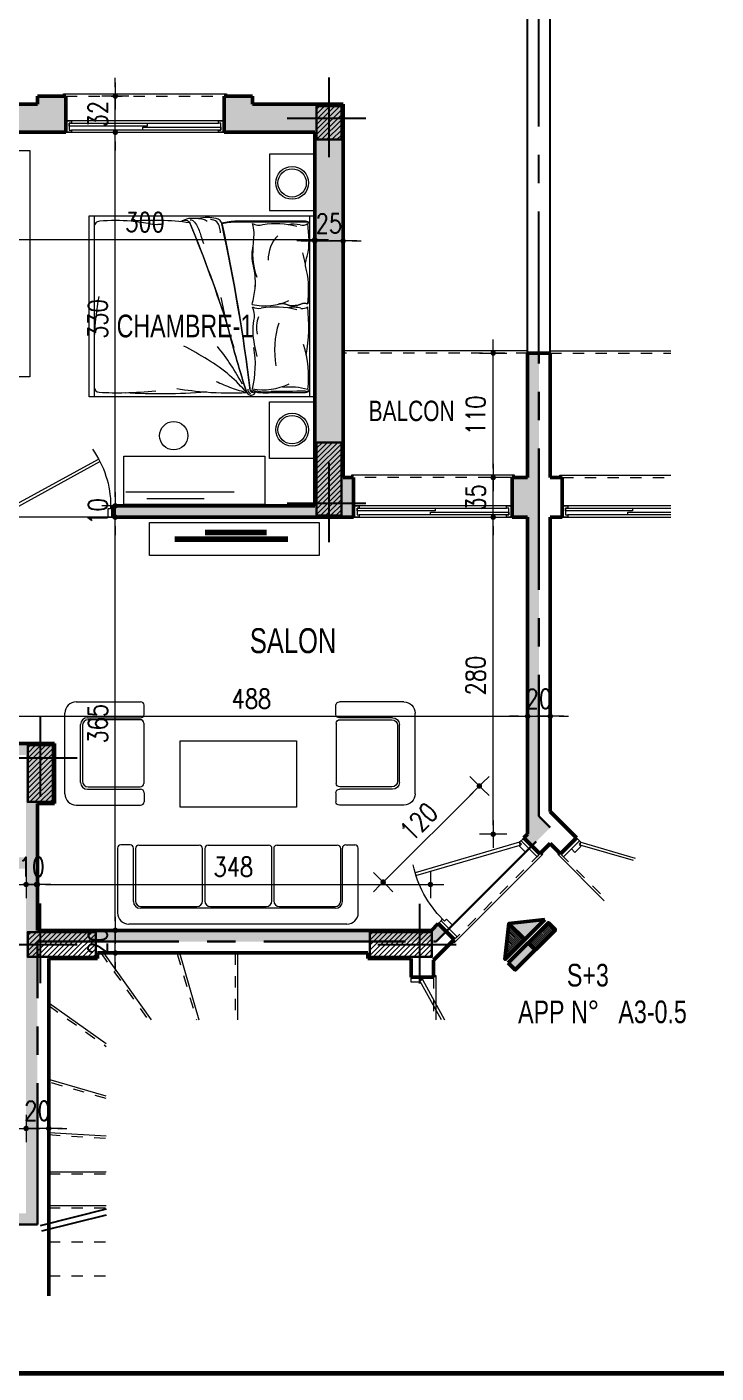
# Model space of a CAD drawing. Header units: millimetres. Extents: x 906 to 2482, y -1519 to -637.
# Drawn here: x 2043.04 to 2049.12, y -1518.7 to -1506.8 of the extents above; entities that cross this region are included whole.
import ezdxf

# ---------------------------------------------------------------- set-up
doc = ezdxf.new("R2010")
doc.units = ezdxf.units.MM
doc.linetypes.add('AXES', pattern=[2, 1.25, -0.25, 0.25, -0.25])
doc.linetypes.add('HIDDEN', pattern=[0.375, 0.25, -0.125])
doc.layers.get('DEFPOINTS').update_dxf_attribs({"color": 255, "lineweight": 13})
for name, color, linetype, lineweight in [('A-signe', 7, 'Continuous', 9), ('APPUITS', 7, 'Continuous', 18), ('AXE LIMITE', 7, 'AXES', 30), ('DIM.', 4, 'Continuous', 25), ('ESCALIER', 7, 'Continuous', 20), ('FLECHE', 7, 'Continuous', 18), ('interrompu', 7, 'HIDDEN', 15), ('MENUISERIE', 7, 'Continuous', 13), ('MUR 0.25', 7, 'Continuous', 25), ('MUR 0.30', 7, 'Continuous', 30), ('MUR 0.5', 7, 'Continuous', 50), ('mur-fort', 7, 'Continuous', 60), ('POTEAUX ARCH', 7, 'Continuous', 30), ('POTEAUX HACHURE', 7, 'Continuous', 15), ('TEXTE', 7, 'Continuous', 20)]:
    doc.layers.add(name, color=color, linetype=linetype, lineweight=lineweight)
doc.layers.add('AXE', color=7, linetype='AXES')
doc.layers.add('HATCH', color=7, linetype='Continuous', lineweight=5, true_color=0xbababa)
doc.layers.add('MEUBLE', color=7, linetype='Continuous', lineweight=15, true_color=0x6a4f34)
doc.layers.add('TEINTE 6', color=7, linetype='Continuous', true_color=0x4d4dff)
doc.styles.add('atef', font='romans.shx', dxfattribs={"width": 0.8})
doc.styles.add('STYLE4', font='swisscl.ttf')
doc.dimstyles.new('COTEXT', dxfattribs={"dimscale": 0, "dimtxt": 0.17, "dimasz": 0.08, "dimexe": 0.015, "dimexo": 0.015, "dimgap": 0.07, "dimtad": 1, "dimdec": 0, "dimlfac": 100, "dimzin": 0, "dimdsep": 46, "dimtxsty": 'atef', "dimblk": 'SIG2', "dimcen": 0.15, "dimse1": 1, "dimse2": 1, "dimclrd": 256, "dimclre": 6, "dimclrt": 2, "dimadec": 0, "dimazin": 0, "dimtfac": 0.5, "dimtdec": 0, "dimtix": 1, "dimtmove": 2, "dimatfit": 1, "dimldrblk": 'SIG2', "dimfxl": 0.18, "dimtolj": 1, "dimtzin": 0, "dimlwd": 18, "dimarcsym": 0})
pattern_1 = [(135, (16708.151637, 1753.525445), (-0.008838834765, -0.008838834765), [])]

# ---------------------------------------------------------------- blocks, each defined once
blk = doc.blocks.new('PORTE 0.90')
at = {"layer": 'MENUISERIE'}
for points in [[(-0.786, 0.391), (-0.033, -0.022), (-0.02, 0), (-0.774, 0.413)], [(-0.9, 0), (-0.88, 0), (-0.88, -0.025), (-0.855, -0.025), (-0.855, -0.1), (-0.9, -0.1)], [(0, 0), (-0.02, 0), (-0.02, -0.025), (-0.045, -0.025), (-0.045, -0.1), (0, -0.1)]]:
    blk.add_lwpolyline(points, dxfattribs=at)
blk.add_arc((-0.02, 0), 0.86, 144.3645, 180, dxfattribs=at)
blk = doc.blocks.new('PORTE')
at = {"layer": 'MENUISERIE'}
for p, q in [((0.02, 0), (0.862, 0.461)), ((0.874, 0.439), (0.033, -0.022)), ((0.033, -0.022), (0.02, 0))]:
    blk.add_line(p, q, dxfattribs=at)
for points in [[(0, 0), (0.02, 0), (0.02, -0.025), (0.045, -0.025), (0.045, -0.1), (0, -0.1)], [(1, 0), (0.98, 0), (0.98, -0.025), (0.955, -0.025), (0.955, -0.1), (1, -0.1)]]:
    blk.add_lwpolyline(points, dxfattribs=at)
blk.add_arc((0.02, 0), 0.96, 360, 32.9567, dxfattribs=at)
blk = doc.blocks.new('PORTE 1.00')
at = {"layer": 'MENUISERIE'}
blk.add_blockref('PORTE', (0, 0), dxfattribs=at)
blk = doc.blocks.new('SIG2')
at = {"layer": 'A-signe'}
for p, q in [((0, 1.5), (0, 0.5)), ((-1.5, 0), (-0.5, 0)), ((-0.5, 0), (0.5, 0)), ((0, 0.5), (0, -0.5)), ((0.5, 0), (1.5, 0)), ((0, -0.5), (0, -1.5))]:
    blk.add_line(p, q, dxfattribs=at)
at = {"layer": 'A-signe', "const_width": 0.3}
blk.add_lwpolyline([(-0.15, 0, 1), (0.15, 0, 1)], format="xyb", close=True, dxfattribs=at)
blk = doc.blocks.new('*D3344')
at = {"layer": 'DEFPOINTS', "color": 0, "transparency": 16777216}
for p in [(2045.578, -1508.211), (2042.578, -1508.487), (2045.578, -1508.682)]:
    blk.add_point(p, dxfattribs=at)
at = {"layer": 'DIM.', "lineweight": 18, "transparency": 16777216}
blk.add_line((2042.658, -1508.682), (2045.498, -1508.682), dxfattribs=at)
at = {"layer": 'DIM.', "lineweight": 18, "transparency": 16777216, "xscale": 0.08, "yscale": 0.08, "zscale": 0.08, "rotation": 180}
blk.add_blockref('SIG2', (2042.578, -1508.682), dxfattribs=at)
at = {"layer": 'DIM.', "lineweight": 18, "transparency": 16777216, "xscale": 0.08, "yscale": 0.08, "zscale": 0.08}
blk.add_blockref('SIG2', (2045.578, -1508.682), dxfattribs=at)
at = {"layer": 'DIM.', "color": 2, "transparency": 16777216, "insert": (2044.078, -1508.527), "char_height": 0.17, "attachment_point": 5, "style": 'atef'}
blk.add_mtext('\\A1;300', dxfattribs=at)
blk = doc.blocks.new('*D3345')
at = {"layer": 'DEFPOINTS', "color": 0, "transparency": 16777216}
for p in [(2045.578, -1508.211), (2045.828, -1508.391), (2045.828, -1508.694)]:
    blk.add_point(p, dxfattribs=at)
at = {"layer": 'DIM.', "lineweight": 18, "transparency": 16777216}
for p, q in [((2045.498, -1508.694), (2045.418, -1508.694)), ((2045.578, -1508.694), (2045.828, -1508.694)), ((2045.908, -1508.694), (2045.988, -1508.694))]:
    blk.add_line(p, q, dxfattribs=at)
at = {"layer": 'DIM.', "lineweight": 18, "transparency": 16777216, "xscale": 0.08, "yscale": 0.08, "zscale": 0.08}
blk.add_blockref('SIG2', (2045.578, -1508.694), dxfattribs=at)
at = {"layer": 'DIM.', "lineweight": 18, "transparency": 16777216, "xscale": 0.08, "yscale": 0.08, "zscale": 0.08, "rotation": 180}
blk.add_blockref('SIG2', (2045.828, -1508.694), dxfattribs=at)
at = {"layer": 'DIM.', "color": 2, "transparency": 16777216, "insert": (2045.703, -1508.539), "char_height": 0.17, "attachment_point": 5, "style": 'atef'}
blk.add_mtext('\\A1;25', dxfattribs=at)
blk = doc.blocks.new('*D3350')
at = {"layer": 'DEFPOINTS', "color": 0, "transparency": 16777216}
for p in [(2047.458, -1512.893), (2042.578, -1513.134), (2047.458, -1513.206)]:
    blk.add_point(p, dxfattribs=at)
at = {"layer": 'DIM.', "lineweight": 18, "transparency": 16777216}
blk.add_line((2042.658, -1512.893), (2047.378, -1512.893), dxfattribs=at)
at = {"layer": 'DIM.', "lineweight": 18, "transparency": 16777216, "xscale": 0.08, "yscale": 0.08, "zscale": 0.08, "rotation": 180}
blk.add_blockref('SIG2', (2042.578, -1512.893), dxfattribs=at)
at = {"layer": 'DIM.', "lineweight": 18, "transparency": 16777216, "xscale": 0.08, "yscale": 0.08, "zscale": 0.08}
blk.add_blockref('SIG2', (2047.458, -1512.893), dxfattribs=at)
at = {"layer": 'DIM.', "color": 2, "transparency": 16777216, "insert": (2045.018, -1512.738), "char_height": 0.17, "attachment_point": 5, "style": 'atef'}
blk.add_mtext('\\A1;488', dxfattribs=at)
blk = doc.blocks.new('*D3351')
at = {"layer": 'DEFPOINTS', "color": 0, "transparency": 16777216}
for p in [(2047.658, -1512.893), (2047.458, -1513.206), (2047.658, -1513.267)]:
    blk.add_point(p, dxfattribs=at)
at = {"layer": 'DIM.', "lineweight": 18, "transparency": 16777216}
for p, q in [((2047.378, -1512.893), (2047.298, -1512.893)), ((2047.458, -1512.893), (2047.658, -1512.893)), ((2047.738, -1512.893), (2047.818, -1512.893))]:
    blk.add_line(p, q, dxfattribs=at)
at = {"layer": 'DIM.', "lineweight": 18, "transparency": 16777216, "xscale": 0.08, "yscale": 0.08, "zscale": 0.08}
blk.add_blockref('SIG2', (2047.458, -1512.893), dxfattribs=at)
at = {"layer": 'DIM.', "lineweight": 18, "transparency": 16777216, "xscale": 0.08, "yscale": 0.08, "zscale": 0.08, "rotation": 180}
blk.add_blockref('SIG2', (2047.658, -1512.893), dxfattribs=at)
at = {"layer": 'DIM.', "color": 2, "transparency": 16777216, "insert": (2047.558, -1512.738), "char_height": 0.17, "attachment_point": 5, "style": 'atef'}
blk.add_mtext('\\A1;20', dxfattribs=at)
blk = doc.blocks.new('*D2714')
at = {"layer": 'DEFPOINTS', "color": 0, "transparency": 16777216}
for p in [(2043.816, -1514.784), (2044.036, -1514.784), (2044.036, -1514.984)]:
    blk.add_point(p, dxfattribs=at)
at = {"layer": 'DIM.', "lineweight": 18, "transparency": 16777216}
for p, q in [((2043.816, -1514.704), (2043.816, -1514.624)), ((2043.816, -1514.984), (2043.816, -1514.784)), ((2043.816, -1515.064), (2043.816, -1515.144))]:
    blk.add_line(p, q, dxfattribs=at)
at = {"layer": 'DIM.', "lineweight": 18, "transparency": 16777216, "xscale": 0.08, "yscale": 0.08, "zscale": 0.08}
for p, rotation in [((2043.816, -1514.784), 270), ((2043.816, -1514.984), 90)]:
    blk.add_blockref('SIG2', p, dxfattribs=dict(at, rotation=rotation))
at = {"layer": 'DIM.', "color": 2, "transparency": 16777216, "insert": (2043.661, -1514.884), "char_height": 0.17, "attachment_point": 5, "rotation": 90, "style": 'atef'}
blk.add_mtext('\\A1;20', dxfattribs=at)
blk = doc.blocks.new('*D2715')
at = {"layer": 'DEFPOINTS', "color": 0, "transparency": 16777216}
for p in [(2043.816, -1511.134), (2044.042, -1511.134), (2044.036, -1514.784)]:
    blk.add_point(p, dxfattribs=at)
at = {"layer": 'DIM.', "lineweight": 18, "transparency": 16777216}
blk.add_line((2043.816, -1514.704), (2043.816, -1511.214), dxfattribs=at)
at = {"layer": 'DIM.', "lineweight": 18, "transparency": 16777216, "xscale": 0.08, "yscale": 0.08, "zscale": 0.08}
for p, rotation in [((2043.816, -1511.134), 90), ((2043.816, -1514.784), 270)]:
    blk.add_blockref('SIG2', p, dxfattribs=dict(at, rotation=rotation))
at = {"layer": 'DIM.', "color": 2, "transparency": 16777216, "insert": (2043.661, -1512.959), "char_height": 0.17, "attachment_point": 5, "rotation": 90, "style": 'atef'}
blk.add_mtext('\\A1;365', dxfattribs=at)
blk = doc.blocks.new('*D2716')
at = {"layer": 'DEFPOINTS', "color": 0, "transparency": 16777216}
for p in [(2043.816, -1511.034), (2044.042, -1511.034), (2044.042, -1511.134)]:
    blk.add_point(p, dxfattribs=at)
at = {"layer": 'DIM.', "lineweight": 18, "transparency": 16777216}
for p, q in [((2043.816, -1510.954), (2043.816, -1510.874)), ((2043.816, -1511.134), (2043.816, -1511.034)), ((2043.816, -1511.214), (2043.816, -1511.294))]:
    blk.add_line(p, q, dxfattribs=at)
at = {"layer": 'DIM.', "lineweight": 18, "transparency": 16777216, "xscale": 0.08, "yscale": 0.08, "zscale": 0.08}
for p, rotation in [((2043.816, -1511.034), 270), ((2043.816, -1511.134), 90)]:
    blk.add_blockref('SIG2', p, dxfattribs=dict(at, rotation=rotation))
at = {"layer": 'DIM.', "color": 2, "transparency": 16777216, "insert": (2043.661, -1511.084), "char_height": 0.17, "attachment_point": 5, "rotation": 90, "style": 'atef'}
blk.add_mtext('\\A1;10', dxfattribs=at)
blk = doc.blocks.new('*D2717')
at = {"layer": 'DEFPOINTS', "color": 0, "transparency": 16777216}
for p in [(2043.27, -1507.734), (2043.816, -1507.734), (2044.042, -1511.034)]:
    blk.add_point(p, dxfattribs=at)
at = {"layer": 'DIM.', "lineweight": 18, "transparency": 16777216}
blk.add_line((2043.816, -1510.954), (2043.816, -1507.814), dxfattribs=at)
at = {"layer": 'DIM.', "lineweight": 18, "transparency": 16777216, "xscale": 0.08, "yscale": 0.08, "zscale": 0.08}
for p, rotation in [((2043.816, -1507.734), 90), ((2043.816, -1511.034), 270)]:
    blk.add_blockref('SIG2', p, dxfattribs=dict(at, rotation=rotation))
at = {"layer": 'DIM.', "color": 2, "transparency": 16777216, "insert": (2043.661, -1509.384), "char_height": 0.17, "attachment_point": 5, "rotation": 90, "style": 'atef'}
blk.add_mtext('\\A1;330', dxfattribs=at)
blk = doc.blocks.new('*D2718')
at = {"layer": 'DEFPOINTS', "color": 0, "transparency": 16777216}
for p in [(2043.347, -1507.414), (2043.816, -1507.414), (2043.27, -1507.734)]:
    blk.add_point(p, dxfattribs=at)
at = {"layer": 'DIM.', "lineweight": 18, "transparency": 16777216}
for p, q in [((2043.816, -1507.334), (2043.816, -1507.254)), ((2043.816, -1507.734), (2043.816, -1507.414)), ((2043.816, -1507.814), (2043.816, -1507.894))]:
    blk.add_line(p, q, dxfattribs=at)
at = {"layer": 'DIM.', "lineweight": 18, "transparency": 16777216, "xscale": 0.08, "yscale": 0.08, "zscale": 0.08}
for p, rotation in [((2043.816, -1507.414), 270), ((2043.816, -1507.734), 90)]:
    blk.add_blockref('SIG2', p, dxfattribs=dict(at, rotation=rotation))
at = {"layer": 'DIM.', "color": 2, "transparency": 16777216, "insert": (2043.661, -1507.574), "char_height": 0.17, "attachment_point": 5, "rotation": 90, "style": 'atef'}
blk.add_mtext('\\A1;32', dxfattribs=at)
blk = doc.blocks.new('*D2721')
at = {"layer": 'DEFPOINTS', "color": 0, "transparency": 16777216}
for p in [(2043.028, -1514.379), (2040.528, -1514.694), (2043.028, -1514.694)]:
    blk.add_point(p, dxfattribs=at)
at = {"layer": 'DIM.', "lineweight": 18, "transparency": 16777216}
blk.add_line((2040.608, -1514.379), (2042.948, -1514.379), dxfattribs=at)
at = {"layer": 'DIM.', "lineweight": 18, "transparency": 16777216, "xscale": 0.08, "yscale": 0.08, "zscale": 0.08, "rotation": 180}
blk.add_blockref('SIG2', (2040.528, -1514.379), dxfattribs=at)
at = {"layer": 'DIM.', "lineweight": 18, "transparency": 16777216, "xscale": 0.08, "yscale": 0.08, "zscale": 0.08}
blk.add_blockref('SIG2', (2043.028, -1514.379), dxfattribs=at)
at = {"layer": 'DIM.', "color": 2, "transparency": 16777216, "insert": (2041.778, -1514.224), "char_height": 0.17, "attachment_point": 5, "style": 'atef'}
blk.add_mtext('\\A1;250', dxfattribs=at)
blk = doc.blocks.new('*D2722')
at = {"layer": 'DEFPOINTS', "color": 0, "transparency": 16777216}
for p in [(2043.128, -1514.379), (2043.028, -1514.694), (2043.128, -1515.44)]:
    blk.add_point(p, dxfattribs=at)
at = {"layer": 'DIM.', "lineweight": 18, "transparency": 16777216}
for p, q in [((2042.948, -1514.379), (2042.868, -1514.379)), ((2043.028, -1514.379), (2043.128, -1514.379)), ((2043.208, -1514.379), (2043.288, -1514.379))]:
    blk.add_line(p, q, dxfattribs=at)
at = {"layer": 'DIM.', "lineweight": 18, "transparency": 16777216, "xscale": 0.08, "yscale": 0.08, "zscale": 0.08}
blk.add_blockref('SIG2', (2043.028, -1514.379), dxfattribs=at)
at = {"layer": 'DIM.', "lineweight": 18, "transparency": 16777216, "xscale": 0.08, "yscale": 0.08, "zscale": 0.08, "rotation": 180}
blk.add_blockref('SIG2', (2043.128, -1514.379), dxfattribs=at)
at = {"layer": 'DIM.', "color": 2, "transparency": 16777216, "insert": (2043.078, -1514.224), "char_height": 0.17, "attachment_point": 5, "style": 'atef'}
blk.add_mtext('\\A1;10', dxfattribs=at)
blk = doc.blocks.new('*D2723')
at = {"layer": 'DEFPOINTS', "color": 0, "transparency": 16777216}
for p in [(2046.599, -1514.379), (2043.119, -1515.44), (2046.599, -1515.44)]:
    blk.add_point(p, dxfattribs=at)
at = {"layer": 'DIM.', "lineweight": 18, "transparency": 16777216}
blk.add_line((2043.199, -1514.379), (2046.519, -1514.379), dxfattribs=at)
at = {"layer": 'DIM.', "lineweight": 18, "transparency": 16777216, "xscale": 0.08, "yscale": 0.08, "zscale": 0.08, "rotation": 180}
blk.add_blockref('SIG2', (2043.119, -1514.379), dxfattribs=at)
at = {"layer": 'DIM.', "lineweight": 18, "transparency": 16777216, "xscale": 0.08, "yscale": 0.08, "zscale": 0.08}
blk.add_blockref('SIG2', (2046.599, -1514.379), dxfattribs=at)
at = {"layer": 'DIM.', "color": 2, "transparency": 16777216, "insert": (2044.859, -1514.224), "char_height": 0.17, "attachment_point": 5, "style": 'atef'}
blk.add_mtext('\\A1;348', dxfattribs=at)
blk = doc.blocks.new('*D3361')
at = {"layer": 'DEFPOINTS', "color": 0, "transparency": 16777216}
for p in [(2047.032, -1513.509), (2047.458, -1513.935), (2046.608, -1514.784)]:
    blk.add_point(p, dxfattribs=at)
at = {"layer": 'DIM.', "lineweight": 18, "transparency": 16777216}
blk.add_line((2046.239, -1514.302), (2046.976, -1513.565), dxfattribs=at)
at = {"layer": 'DIM.', "lineweight": 18, "transparency": 16777216, "xscale": 0.08, "yscale": 0.08, "zscale": 0.08}
for p, rotation in [((2047.032, -1513.509), 45.00000000001533), ((2046.182, -1514.358), 225.0000000000153)]:
    blk.add_blockref('SIG2', p, dxfattribs=dict(at, rotation=rotation))
at = {"layer": 'DIM.', "color": 2, "transparency": 16777216, "insert": (2046.498, -1513.824), "char_height": 0.17, "attachment_point": 5, "rotation": 45, "style": 'atef'}
blk.add_mtext('\\A1;120', dxfattribs=at)
blk = doc.blocks.new('*D3362')
at = {"layer": 'DEFPOINTS', "color": 0, "transparency": 16777216}
for p in [(2047.154, -1511.134), (2047.458, -1511.134), (2047.458, -1513.935)]:
    blk.add_point(p, dxfattribs=at)
at = {"layer": 'DIM.', "lineweight": 18, "transparency": 16777216}
blk.add_line((2047.154, -1513.855), (2047.154, -1511.214), dxfattribs=at)
at = {"layer": 'DIM.', "lineweight": 18, "transparency": 16777216, "xscale": 0.08, "yscale": 0.08, "zscale": 0.08}
for p, rotation in [((2047.154, -1511.134), 90), ((2047.154, -1513.935), 270)]:
    blk.add_blockref('SIG2', p, dxfattribs=dict(at, rotation=rotation))
at = {"layer": 'DIM.', "color": 2, "transparency": 16777216, "insert": (2046.999, -1512.534), "char_height": 0.17, "attachment_point": 5, "rotation": 90, "style": 'atef'}
blk.add_mtext('\\A1;280', dxfattribs=at)
blk = doc.blocks.new('Sofa3P')
for p, q in [((-0.963, 0), (0.963, 0)), ((-1.062, -0.1), (-1.062, -0.67)), ((1.062, -0.1), (1.062, -0.67)), ((-0.923, -0.2), (-0.923, -0.67)), ((-0.908, -0.205), (-0.908, -0.667)), ((-0.863, -0.14), (0.863, -0.14)), ((-0.366, -0.155), (-0.858, -0.155)), ((-0.316, -0.667), (-0.316, -0.205)), ((-0.301, -0.205), (-0.301, -0.667)), ((0.242, -0.155), (-0.251, -0.155)), ((0.292, -0.667), (0.292, -0.205)), ((0.313, -0.205), (0.313, -0.667)), ((0.855, -0.155), (0.363, -0.155)), ((0.905, -0.667), (0.905, -0.205)), ((0.923, -0.2), (0.923, -0.67)), ((-0.953, -0.7), (-1.033, -0.7)), ((-0.346, -0.697), (-0.878, -0.697)), ((0.262, -0.697), (-0.271, -0.697)), ((0.875, -0.697), (0.343, -0.697)), ((0.953, -0.7), (1.033, -0.7))]:
    blk.add_line(p, q)
for centre, radius, start, end in [((-0.963, -0.1), 0.1, 90, 180), ((0.963, -0.1), 0.1, 0, 90), ((-0.863, -0.2), 0.06, 90, 180), ((-0.858, -0.205), 0.05, 90, 180), ((-0.366, -0.205), 0.05, 0, 90), ((-0.251, -0.205), 0.05, 90, 180), ((0.242, -0.205), 0.05, 0, 90), ((0.363, -0.205), 0.05, 90, 180), ((0.855, -0.205), 0.05, 0, 90), ((0.863, -0.2), 0.06, 0, 90), ((-1.033, -0.67), 0.03, 180, 270), ((-0.953, -0.67), 0.03, 270, 0), ((-0.878, -0.667), 0.03, 180, 270), ((-0.346, -0.667), 0.03, 270, 0), ((-0.271, -0.667), 0.03, 180, 270), ((0.262, -0.667), 0.03, 270, 0), ((0.343, -0.667), 0.03, 180, 270), ((0.875, -0.667), 0.03, 270, 0), ((0.953, -0.67), 0.03, 180, 270), ((1.033, -0.67), 0.03, 270, 0)]:
    blk.add_arc(centre, radius, start, end)
blk = doc.blocks.new('Sofa1P')
for p, q in [((-0.356, 0), (0.356, 0)), ((-0.456, -0.1), (-0.456, -0.67)), ((0.456, -0.1), (0.456, -0.67)), ((-0.316, -0.2), (-0.316, -0.67)), ((-0.294, -0.205), (-0.294, -0.667)), ((-0.256, -0.14), (0.256, -0.14)), ((0.249, -0.155), (-0.244, -0.155)), ((0.299, -0.667), (0.299, -0.205)), ((0.316, -0.2), (0.316, -0.67)), ((-0.346, -0.7), (-0.426, -0.7)), ((0.269, -0.697), (-0.264, -0.697)), ((0.346, -0.7), (0.426, -0.7))]:
    blk.add_line(p, q)
for centre, radius, start, end in [((-0.356, -0.1), 0.1, 90, 180), ((0.356, -0.1), 0.1, 0, 90), ((-0.256, -0.2), 0.06, 90, 180), ((-0.244, -0.205), 0.05, 90, 180), ((0.249, -0.205), 0.05, 0, 90), ((0.256, -0.2), 0.06, 0, 90), ((-0.426, -0.67), 0.03, 180, 270), ((-0.346, -0.67), 0.03, 270, 0), ((-0.264, -0.667), 0.03, 180, 270), ((0.269, -0.667), 0.03, 270, 0), ((0.346, -0.67), 0.03, 180, 270), ((0.426, -0.67), 0.03, 270, 0)]:
    blk.add_arc(centre, radius, start, end)
blk = doc.blocks.new('*D3370')
at = {"layer": 'DEFPOINTS', "color": 0, "transparency": 16777216}
for p in [(2047.154, -1510.784), (2047.458, -1510.784), (2047.458, -1511.134)]:
    blk.add_point(p, dxfattribs=at)
at = {"layer": 'DIM.', "lineweight": 18, "transparency": 16777216}
for p, q in [((2047.154, -1510.704), (2047.154, -1510.624)), ((2047.154, -1511.134), (2047.154, -1510.784)), ((2047.154, -1511.214), (2047.154, -1511.294))]:
    blk.add_line(p, q, dxfattribs=at)
at = {"layer": 'DIM.', "lineweight": 18, "transparency": 16777216, "xscale": 0.08, "yscale": 0.08, "zscale": 0.08}
for p, rotation in [((2047.154, -1510.784), 270), ((2047.154, -1511.134), 90)]:
    blk.add_blockref('SIG2', p, dxfattribs=dict(at, rotation=rotation))
at = {"layer": 'DIM.', "color": 2, "transparency": 16777216, "insert": (2046.999, -1510.959), "char_height": 0.17, "attachment_point": 5, "rotation": 90, "style": 'atef'}
blk.add_mtext('\\A1;35', dxfattribs=at)
blk = doc.blocks.new('*D3371')
at = {"layer": 'DEFPOINTS', "color": 0, "transparency": 16777216}
for p in [(2047.154, -1509.684), (2047.507, -1509.684), (2047.458, -1510.784)]:
    blk.add_point(p, dxfattribs=at)
at = {"layer": 'DIM.', "lineweight": 18, "transparency": 16777216}
blk.add_line((2047.154, -1510.704), (2047.154, -1509.764), dxfattribs=at)
at = {"layer": 'DIM.', "lineweight": 18, "transparency": 16777216, "xscale": 0.08, "yscale": 0.08, "zscale": 0.08}
for p, rotation in [((2047.154, -1509.684), 90), ((2047.154, -1510.784), 270)]:
    blk.add_blockref('SIG2', p, dxfattribs=dict(at, rotation=rotation))
at = {"layer": 'DIM.', "color": 2, "transparency": 16777216, "insert": (2046.999, -1510.234), "char_height": 0.17, "attachment_point": 5, "rotation": 90, "style": 'atef'}
blk.add_mtext('\\A1;110', dxfattribs=at)
blk = doc.blocks.new('*D3255')
at = {"layer": 'DEFPOINTS', "color": 0, "transparency": 16777216}
for p in [(2043.028, -1516.534), (2043.028, -1516.662), (2043.228, -1516.662)]:
    blk.add_point(p, dxfattribs=at)
at = {"layer": 'DIM.', "lineweight": 18, "transparency": 16777216}
for p, q in [((2042.948, -1516.534), (2042.868, -1516.534)), ((2043.228, -1516.534), (2043.028, -1516.534)), ((2043.308, -1516.534), (2043.388, -1516.534))]:
    blk.add_line(p, q, dxfattribs=at)
at = {"layer": 'DIM.', "lineweight": 18, "transparency": 16777216, "xscale": 0.08, "yscale": 0.08, "zscale": 0.08}
blk.add_blockref('SIG2', (2043.028, -1516.534), dxfattribs=at)
at = {"layer": 'DIM.', "lineweight": 18, "transparency": 16777216, "xscale": 0.08, "yscale": 0.08, "zscale": 0.08, "rotation": 180}
blk.add_blockref('SIG2', (2043.228, -1516.534), dxfattribs=at)
at = {"layer": 'DIM.', "color": 2, "transparency": 16777216, "insert": (2043.128, -1516.379), "char_height": 0.17, "attachment_point": 5, "style": 'atef'}
blk.add_mtext('\\A1;20', dxfattribs=at)
blk = doc.blocks.new('*D3256')
at = {"layer": 'DEFPOINTS', "color": 0, "transparency": 16777216}
for p in [(2041.528, -1516.273), (2041.528, -1516.534), (2043.028, -1516.662)]:
    blk.add_point(p, dxfattribs=at)
at = {"layer": 'DIM.', "lineweight": 18, "transparency": 16777216}
blk.add_line((2042.948, -1516.534), (2041.608, -1516.534), dxfattribs=at)
at = {"layer": 'DIM.', "lineweight": 18, "transparency": 16777216, "xscale": 0.08, "yscale": 0.08, "zscale": 0.08, "rotation": 180}
blk.add_blockref('SIG2', (2041.528, -1516.534), dxfattribs=at)
at = {"layer": 'DIM.', "lineweight": 18, "transparency": 16777216, "xscale": 0.08, "yscale": 0.08, "zscale": 0.08}
blk.add_blockref('SIG2', (2043.028, -1516.534), dxfattribs=at)
at = {"layer": 'DIM.', "color": 2, "transparency": 16777216, "insert": (2042.278, -1516.379), "char_height": 0.17, "attachment_point": 5, "style": 'atef'}
blk.add_mtext('\\A1;150', dxfattribs=at)

msp = doc.modelspace()

# ---------------------------------------------------------------- hatches: boundary and pattern name
at = {"layer": 'FLECHE'}
h = msp.add_hatch(color=256, dxfattribs=at)
h.paths.add_polyline_path([(2047.611, -1514.688), (2047.293, -1514.723), (2047.435, -1514.865)])
h.paths.add_polyline_path([(2047.526, -1514.956), (2047.464, -1514.894), (2047.287, -1515.071), (2047.349, -1515.133)])
at = {"layer": 'HATCH', "linetype": 'Continuous'}
h = msp.add_hatch(dxfattribs=at)
h.set_pattern_fill('ANSI31', color=256, scale=0.1, angle=450, style=0)
h.set_pattern_definition(pattern_1)
h.paths.add_polyline_path([(2047.258, -1515.041), (2047.435, -1514.865), (2047.293, -1514.723)])
h = msp.add_hatch(dxfattribs=at)
h.set_pattern_fill('ANSI31', color=256, scale=0.1, angle=450, style=0)
h.set_pattern_definition(pattern_1)
h.paths.add_polyline_path([(2047.464, -1514.894), (2047.526, -1514.956), (2047.703, -1514.779), (2047.641, -1514.717)])
at = {"layer": 'POTEAUX HACHURE'}
h = msp.add_hatch(dxfattribs=at)
h.set_pattern_fill('ANSI31', color=256, scale=0.01)
h.set_pattern_definition([(45, (1013.812265, -589.38252), (-0.0224506403, 0.0224506403), [])])
h.paths.add_polyline_path([(2045.593, -1507.799), (2045.813, -1507.799), (2045.813, -1507.503), (2045.593, -1507.503)])
h = msp.add_hatch(dxfattribs=at)
h.set_pattern_fill('ANSI31', color=256, scale=0.01)
h.set_pattern_definition([(45, (1013.812265, -592.78252), (-0.0224506403, 0.0224506403), [])])
h.paths.add_polyline_path([(2045.593, -1511.119), (2045.813, -1511.119), (2045.813, -1510.473), (2045.593, -1510.473)])
h = msp.add_hatch(dxfattribs=at)
h.set_pattern_fill('ANSI31', color=256, scale=0.01)
h.set_pattern_definition([(45, (927.569997, -619.2689), (-0.0224506403, 0.0224506403), [])])
h.paths.add_polyline_path([(2043.043, -1513.149), (2043.263, -1513.149), (2043.263, -1513.649), (2043.043, -1513.649)])
h = msp.add_hatch(dxfattribs=at)
h.set_pattern_fill('ANSI31', color=256, scale=0.01)
h.set_pattern_definition([(45, (941.320175, -614.718872), (-0.0224506403, 0.0224506403), [])])
h.paths.add_polyline_path([(2043.643, -1514.799), (2043.043, -1514.799), (2043.043, -1515.019), (2043.643, -1515.019)])
h = msp.add_hatch(dxfattribs=at)
h.set_pattern_fill('ANSI31', color=256, scale=0.01)
h.set_pattern_definition([(45, (1016.312537, -614.718868), (-0.0224506403, 0.0224506403), [])])
h.paths.add_polyline_path([(2046.063, -1514.799), (2046.613, -1514.799), (2046.613, -1515.019), (2046.063, -1515.019)])
at = {"layer": 'TEINTE 6'}
h = msp.add_hatch(color=256, dxfattribs=at)
h.dxf.hatch_style = 1
h.paths.add_polyline_path([(2043.378, -1507.414), (2043.128, -1507.414), (2043.128, -1507.484), (2041.928, -1507.484), (2041.928, -1507.414), (2041.678, -1507.414), (2041.678, -1507.734), (2042.478, -1507.734), (2042.478, -1511.334), (2042.378, -1511.334), (2042.378, -1511.434), (2042.478, -1511.434), (2042.478, -1511.834), (2040.778, -1511.834), (2040.778, -1511.334), (2040.678, -1511.334), (2040.678, -1511.834), (2040.478, -1511.834), (2040.478, -1511.934), (2042.478, -1511.934), (2042.478, -1512.084), (2042.578, -1512.084), (2042.578, -1511.134), (2042.895, -1511.134), (2042.895, -1511.034), (2042.578, -1511.034), (2042.578, -1507.734), (2043.378, -1507.734)])
h = msp.add_hatch(color=256, dxfattribs=at)
h.dxf.hatch_style = 1
h.paths.add_polyline_path([(2045.828, -1507.484), (2045.028, -1507.484), (2045.028, -1507.414), (2044.778, -1507.414), (2044.778, -1507.734), (2045.578, -1507.734), (2045.578, -1511.034), (2043.795, -1511.034), (2043.795, -1511.134), (2045.921, -1511.134), (2045.921, -1510.784), (2045.828, -1510.784)])
h = msp.add_hatch(color=256, dxfattribs=at)
h.dxf.hatch_style = 1
h.paths.add_polyline_path([(2047.558, -1509.684), (2047.458, -1509.684), (2047.458, -1510.784), (2047.321, -1510.784), (2047.321, -1511.134), (2047.458, -1511.134), (2047.458, -1513.935), (2047.425, -1513.968), (2047.496, -1514.038), (2047.658, -1513.876), (2047.558, -1513.776)])
h = msp.add_hatch(color=256, dxfattribs=at)
h.dxf.hatch_style = 1
h.paths.add_polyline_path([(2043.278, -1513.134), (2042.578, -1513.134), (2042.578, -1512.984), (2042.478, -1512.984), (2042.478, -1513.134), (2042.338, -1513.134), (2042.338, -1513.234), (2042.425, -1513.234), (2042.425, -1513.334), (2042.525, -1513.334), (2042.525, -1513.234), (2043.028, -1513.234), (2043.028, -1514.138), (2042.425, -1514.138), (2042.425, -1514.238), (2043.028, -1514.238), (2043.028, -1517.284), (2041.528, -1517.284), (2041.528, -1517.184), (2041.278, -1517.184), (2041.278, -1517.284), (2040.278, -1517.284), (2040.278, -1517.384), (2043.128, -1517.384), (2043.128, -1514.884), (2046.65, -1514.884), (2046.739, -1514.795), (2046.668, -1514.724), (2046.608, -1514.784), (2043.128, -1514.784), (2043.128, -1513.664), (2043.278, -1513.664)])

# ---------------------------------------------------------------- linework, layer by layer
at = {"layer": 'APPUITS'}
for p, q in [((2047.458, -1509.664), (2045.828, -1509.664)), ((2047.658, -1509.664), (2048.723, -1509.664))]:
    msp.add_line(p, q, dxfattribs=at)
for points in [[(2043.358, -1507.414), (2043.358, -1507.394), (2044.798, -1507.394), (2044.798, -1507.414)], [(2047.341, -1510.784), (2047.341, -1510.764), (2045.901, -1510.764), (2045.901, -1510.784)], [(2047.743, -1510.784), (2047.743, -1510.764), (2048.723, -1510.764)], [(2047.578, -1514.097), (2047.592, -1514.112), (2046.809, -1514.895), (2046.795, -1514.881)], [(2047.738, -1514.097), (2047.724, -1514.112), (2048.135, -1514.523)], [(2046.628, -1515.183), (2046.648, -1515.183), (2046.648, -1515.576)]]:
    msp.add_lwpolyline(points, dxfattribs=at)
at = {"layer": 'AXE'}
for p, q in [((2047.558, -1509.684), (2047.558, -1499.058)), ((2045.703, -1507.251), (2045.703, -1507.954)), ((2045.335, -1507.609), (2046.028, -1507.609)), ((2045.703, -1510.651), (2045.703, -1511.354)), ((2045.335, -1511.009), (2046.028, -1511.009)), ((2043.153, -1512.901), (2043.153, -1513.604)), ((2042.785, -1513.259), (2043.478, -1513.259)), ((2043.153, -1514.547), (2043.153, -1515.25)), ((2046.503, -1514.551), (2046.503, -1515.254)), ((2042.785, -1514.909), (2043.478, -1514.909)), ((2046.135, -1514.909), (2046.828, -1514.909)), ((2043.734, -1517.247), (2043.152, -1517.393)), ((2043.734, -1517.299), (2043.165, -1517.442))]:
    msp.add_line(p, q, dxfattribs=at)
at = {"layer": 'AXE LIMITE'}
msp.add_lwpolyline([(2040.278, -1517.384), (2043.128, -1517.384), (2043.128, -1514.884), (2046.65, -1514.884), (2047.658, -1513.876), (2047.558, -1513.776), (2047.558, -1509.684)], dxfattribs=at)
at = {"layer": 'ESCALIER'}
for p, q in [((2043.712, -1514.984), (2044.133, -1515.576)), ((2044.382, -1514.984), (2044.554, -1515.576)), ((2044.894, -1514.984), (2044.894, -1515.576)), ((2043.228, -1515.425), (2043.734, -1515.784)), ((2043.734, -1516.25), (2043.228, -1516.103)), ((2043.231, -1516.569), (2043.734, -1516.6)), ((2043.228, -1516.916), (2043.734, -1516.916)), ((2043.228, -1517.216), (2043.734, -1517.216))]:
    msp.add_line(p, q, dxfattribs=at)
at = {"layer": 'interrompu', "ltscale": 0.2}
for p, q in [((2043.378, -1507.414), (2044.778, -1507.414)), ((2047.458, -1509.684), (2045.828, -1509.684)), ((2047.658, -1509.684), (2048.723, -1509.684)), ((2047.321, -1510.784), (2045.921, -1510.784)), ((2047.763, -1510.784), (2048.723, -1510.784)), ((2047.566, -1514.109), (2046.81, -1514.866)), ((2047.749, -1514.109), (2048.147, -1514.507)), ((2043.687, -1514.984), (2044.108, -1515.576)), ((2044.363, -1514.992), (2044.533, -1515.576)), ((2044.874, -1514.988), (2044.874, -1515.576)), ((2046.628, -1515.199), (2046.628, -1515.576)), ((2043.228, -1515.449), (2043.734, -1515.809)), ((2043.734, -1516.27), (2043.228, -1516.124)), ((2043.23, -1516.589), (2043.734, -1516.62)), ((2043.228, -1516.936), (2043.734, -1516.936)), ((2043.228, -1517.236), (2043.734, -1517.236)), ((2043.228, -1517.536), (2043.734, -1517.536)), ((2043.228, -1517.836), (2043.734, -1517.836))]:
    msp.add_line(p, q, dxfattribs=at)
at = {"layer": 'MENUISERIE'}
for p, q in [((2044.778, -1507.634), (2043.378, -1507.634)), ((2043.428, -1507.654), (2044.728, -1507.654)), ((2043.378, -1507.734), (2044.778, -1507.734)), ((2044.728, -1507.714), (2043.428, -1507.714)), ((2047.321, -1511.034), (2045.921, -1511.034)), ((2045.971, -1511.054), (2047.271, -1511.054)), ((2047.271, -1511.114), (2045.971, -1511.114)), ((2048.723, -1511.034), (2047.763, -1511.034)), ((2047.813, -1511.054), (2048.723, -1511.054)), ((2048.723, -1511.114), (2047.813, -1511.114)), ((2043.795, -1511.134), (2042.895, -1511.134)), ((2045.921, -1511.134), (2047.321, -1511.134)), ((2047.763, -1511.134), (2048.723, -1511.134)), ((2047.923, -1514.031), (2047.929, -1514.006)), ((2048.392, -1514.168), (2047.923, -1514.031)), ((2047.929, -1514.006), (2048.408, -1514.146)), ((2046.506, -1515.229), (2046.528, -1515.217)), ((2046.696, -1515.576), (2046.506, -1515.229)), ((2046.528, -1515.217), (2046.725, -1515.576))]:
    msp.add_line(p, q, dxfattribs=at)
at = {"layer": 'MENUISERIE', "extrusion": (0, 0, -1)}
for points in [[(-2043.378, -1507.634), (-2043.428, -1507.634), (-2043.428, -1507.654), (-2043.408, -1507.654), (-2043.408, -1507.714), (-2043.428, -1507.714), (-2043.428, -1507.734), (-2043.378, -1507.734), (-2043.378, -1507.734)], [(-2044.098, -1507.654), (-2044.098, -1507.679), (-2043.408, -1507.679), (-2043.408, -1507.654), (-2043.408, -1507.654)], [(-2044.778, -1507.634), (-2044.778, -1507.734), (-2044.728, -1507.734), (-2044.728, -1507.714), (-2044.748, -1507.714), (-2044.748, -1507.654), (-2044.728, -1507.654), (-2044.728, -1507.634), (-2044.728, -1507.634)], [(-2044.748, -1507.689), (-2044.748, -1507.714), (-2044.058, -1507.714), (-2044.058, -1507.689), (-2044.058, -1507.689)], [(-2045.921, -1511.034), (-2045.971, -1511.034), (-2045.971, -1511.054), (-2045.951, -1511.054), (-2045.951, -1511.114), (-2045.971, -1511.114), (-2045.971, -1511.134), (-2045.921, -1511.134), (-2045.921, -1511.134)], [(-2046.641, -1511.054), (-2046.641, -1511.079), (-2045.951, -1511.079), (-2045.951, -1511.054), (-2045.951, -1511.054)], [(-2047.291, -1511.089), (-2047.291, -1511.114), (-2046.601, -1511.114), (-2046.601, -1511.089), (-2046.601, -1511.089)], [(-2047.321, -1511.034), (-2047.321, -1511.134), (-2047.271, -1511.134), (-2047.271, -1511.114), (-2047.291, -1511.114), (-2047.291, -1511.054), (-2047.271, -1511.054), (-2047.271, -1511.034), (-2047.271, -1511.034)], [(-2047.763, -1511.034), (-2047.813, -1511.034), (-2047.813, -1511.054), (-2047.793, -1511.054), (-2047.793, -1511.114), (-2047.813, -1511.114), (-2047.813, -1511.134), (-2047.763, -1511.134), (-2047.763, -1511.134)], [(-2048.383, -1511.054), (-2048.383, -1511.079), (-2047.793, -1511.079), (-2047.793, -1511.054), (-2047.793, -1511.054)]]:
    msp.add_lwpolyline(points, close=True, dxfattribs=at)
msp.add_lwpolyline([(-2048.723, -1511.114), (-2048.343, -1511.114), (-2048.343, -1511.089), (-2048.343, -1511.089), (-2048.723, -1511.089)], dxfattribs=at)
at = {"layer": 'MENUISERIE'}
for points in [[(2047.425, -1513.968), (2047.4, -1513.992), (2047.542, -1514.134), (2047.566, -1514.109), (2047.556, -1514.098), (2047.549, -1514.105), (2047.429, -1513.985), (2047.436, -1513.978)], [(2047.891, -1513.968), (2047.915, -1513.992), (2047.774, -1514.134), (2047.749, -1514.109), (2047.76, -1514.098), (2047.767, -1514.105), (2047.887, -1513.985), (2047.88, -1513.978)], [(2046.668, -1514.724), (2046.693, -1514.699), (2046.835, -1514.841), (2046.81, -1514.866), (2046.799, -1514.855), (2046.806, -1514.848), (2046.686, -1514.728), (2046.679, -1514.735)]]:
    msp.add_lwpolyline(points, close=True, dxfattribs=at)
for points in [[(2047.915, -1513.992), (2047.929, -1514.006), (2047.912, -1514.024), (2047.929, -1514.042), (2047.876, -1514.095), (2047.845, -1514.063)], [(2046.528, -1515.197), (2046.528, -1515.217), (2046.503, -1515.217), (2046.503, -1515.242), (2046.428, -1515.242), (2046.428, -1515.197)]]:
    msp.add_lwpolyline(points, dxfattribs=at)
at = {"layer": 'MEUBLE'}
for p, q in [((2045.496, -1508.527), (2044.888, -1508.527)), ((2045.535, -1510.003), (2045.535, -1508.547))]:
    msp.add_line(p, q, dxfattribs=at)
for points in [[(2042.612, -1507.895), (2043.062, -1507.895), (2043.062, -1509.895), (2042.612, -1509.895)], [(2045.578, -1508.426), (2045.578, -1507.926), (2045.178, -1507.926), (2045.178, -1508.426)], [(2045.578, -1508.471), (2045.578, -1510.071), (2043.586, -1510.071), (2043.586, -1508.471)], [(2043.586, -1510.071), (2043.586, -1508.471), (2043.629, -1508.471), (2043.629, -1510.071)], [(2045.578, -1508.471), (2045.578, -1510.071), (2045.535, -1510.071), (2045.535, -1508.471)], [(2045.578, -1510.116), (2045.578, -1510.616), (2045.178, -1510.616), (2045.178, -1510.116)], [(2045.136, -1511.021), (2043.892, -1511.021), (2043.892, -1510.595), (2045.136, -1510.595)], [(2044.119, -1511.181), (2045.616, -1511.181), (2045.616, -1511.472), (2044.119, -1511.472)], [(2044.389, -1513.696), (2044.389, -1513.111), (2045.416, -1513.111), (2045.416, -1513.696)]]:
    msp.add_lwpolyline(points, close=True, dxfattribs=at)
for points in [[(2044.979, -1510.034, 0.684956), (2045.055, -1510.028, -0.005428), (2045.044, -1510.026, -0.693798), (2045.008, -1510.013, 0.021985), (2044.76, -1508.549, 0.293862), (2044.707, -1508.495, 0.113732), (2044.55, -1508.496), (2044.554, -1508.496, -0.029665), (2044.567, -1508.496), (2044.47, -1508.496, 0.08857), (2044.453, -1508.499), (2044.414, -1508.513, -0.418916), (2044.478, -1508.543, -0.020991), (2044.814, -1509.463, 0.024856)], [(2044.979, -1510.034, -0.024856), (2044.814, -1509.463, 0.021038), (2044.477, -1508.541, 0.035808), (2044.474, -1508.534, 0.054874), (2043.956, -1508.52, 0.045967), (2043.678, -1508.52, 0.414214), (2043.629, -1508.57), (2043.629, -1509.982, 0.389277), (2043.674, -1510.031, 0.015971), (2043.903, -1510.034, 0.032364), (2044.615, -1510.028, 0.030742)], [(2045.496, -1510.032, 0.236068), (2045.535, -1510.012), (2045.535, -1508.54, 0.236068), (2045.496, -1508.52), (2044.888, -1508.52, 0.05303), (2044.756, -1508.536, -0.049043), (2044.76, -1508.549, -0.022031), (2045.008, -1510.017, 0.091009), (2045.191, -1510.034, -0.005577)], [(2045.275, -1509.248, -0.009104), (2045.257, -1509.252, -0.054264)]]:
    msp.add_lwpolyline(points, format="xyb", close=True, dxfattribs=at)
for points in [[(2045.052, -1509.072, -0.007035), (2045.052, -1509.096)], [(2045.522, -1509.178, -0.012603), (2045.518, -1509.25, 0.20311), (2045.454, -1509.252, -0.208424), (2045.321, -1509.253, 0.138052), (2045.275, -1509.248, -0.009104), (2045.257, -1509.252, -0.054264), (2045.275, -1509.248, -0.138052), (2045.321, -1509.253, 0.208424), (2045.454, -1509.252, -0.20311), (2045.518, -1509.25)]]:
    msp.add_lwpolyline(points, format="xyb", dxfattribs=at)
for points in [[(2043.908, -1510.91), (2044.867, -1510.91)], [(2044.095, -1510.969), (2044.6, -1510.969)]]:
    msp.add_lwpolyline(points, dxfattribs=at)
at = {"layer": 'MEUBLE', "const_width": 0.05}
for points in [[(2045.153, -1511.268), (2044.607, -1511.268)], [(2045.34, -1511.328), (2044.34, -1511.328)]]:
    msp.add_lwpolyline(points, dxfattribs=at)
at = {"layer": 'MEUBLE'}
for centre, radius in [((2045.378, -1508.181), 0.145), ((2045.378, -1508.181), 0.125), ((2044.332, -1510.414), 0.125), ((2045.378, -1510.361), 0.145), ((2045.378, -1510.361), 0.125)]:
    msp.add_circle(centre, radius, dxfattribs=at)
for centre, radius, start, end in [((2044.896, -1509.155), 0.628, 90.7687, 102.911), ((2044.692, -1508.569), 0.0692, 11.4321, 22.663), ((2028.577, -1512.073), 16.56, 7.1631, 12.2635), ((2044.698, -1508.644), 0.345, 4.1238, 17.6402), ((2045.026, -1508.54), 0.000000529, 288.4306, 197.6402), ((2045.086, -1508.416), 0.138, 244.5533, 284.3999), ((2045.232, -1509.3), 0.758, 75.74, 98.485), ((2045.392, -1508.763), 0.218, 74.8013, 102.688), ((2045.47, -1508.476), 0.0789, 254.8012, 305.6212), ((2045.496, -1508.576), 0.0494, 36.8699, 90), ((2045.458, -1508.853), 0.291, 134.9902, 182.1705), ((2045.654, -1508.803), 0.625, 175.0775, 199.6567), ((2044.087, -1509.173), 1.435, 11.0398, 15.1075), ((2046.405, -1509.683), 2.78, 169.6615, 177.1582), ((2048.088, -1508.568), 3.397, 190.5972, 198.3021), ((2045.138, -1508.763), 0.504, 257.0138, 294.882), ((2045.084, -1509.163), 0.127, 243.0351, 279.6289), ((2045.232, -1510.036), 0.758, 75.74, 99.6304), ((2045.393, -1509.505), 0.225, 73.7858, 102.4179), ((2045.47, -1509.212), 0.0789, 259.2657, 305.6212), ((2043.997, -1509.442), 1.528, 350.2205, 6.2231), ((2045.316, -1509.46), 0.254, 157.6175, 192.852), ((2046.042, -1509.662), 0.819, 162.7298, 189.568), ((2044.175, -1509.786), 0.878, 345.8991, 9.8562), ((2044.665, -1509.887), 0.859, 351.9854, 18.9708), ((2043.83, -1506.446), 3.589, 271.1658, 275.4873), ((2044.766, -1507.643), 2.389, 260.2143, 266.6333), ((2045.026, -1510.005), 0.0409, 175.5011, 247.3948), ((2045.147, -1509.518), 0.509, 254.1443, 274.9446), ((2045.125, -1509.507), 0.502, 258.7109, 296.6681), ((2045.475, -1523.678), 13.656, 89.9104, 91.1885), ((2045.364, -1510.494), 0.51, 72.8009, 97.5389), ((2045.496, -1509.973), 0.0494, 270, 323.1301)]:
    msp.add_arc(centre, radius, start, end, dxfattribs=at)
for points in [[(2044.477, -1508.507), (2044.495, -1508.511), (2044.516, -1508.529), (2044.565, -1508.626), (2044.594, -1508.717)], [(2044.567, -1508.496), (2044.592, -1508.5), (2044.626, -1508.518)], [(2044.746, -1508.622), (2044.737, -1508.571), (2044.713, -1508.526), (2044.656, -1508.502)], [(2044.225, -1508.547), (2044.182, -1508.55), (2044.108, -1508.541), (2044.022, -1508.527), (2043.956, -1508.52)], [(2044.394, -1508.52), (2044.406, -1508.516), (2044.414, -1508.513)], [(2045.024, -1509.254), (2045.051, -1509.115), (2045.04, -1508.934), (2045.025, -1508.849), (2045.038, -1508.701), (2045.042, -1508.62)], [(2045.518, -1509.25), (2045.506, -1508.955), (2045.496, -1508.901), (2045.511, -1508.829), (2045.516, -1508.54)], [(2045.026, -1509.276), (2045.043, -1509.374), (2045.038, -1509.397), (2045.03, -1509.5), (2045.066, -1509.714)], [(2044.979, -1510.034), (2044.826, -1509.882), (2044.421, -1509.622)], [(2044.94, -1509.96), (2044.837, -1509.788), (2044.719, -1509.626)], [(2044.707, -1509.934), (2044.841, -1509.991), (2044.979, -1510.034)]]:
    msp.add_spline(points, degree=3, dxfattribs=at)
at = {"layer": 'MUR 0.25'}
for p, q in [((2047.458, -1509.684), (2047.458, -1499.324)), ((2047.658, -1509.684), (2047.658, -1499.325))]:
    msp.add_line(p, q, dxfattribs=at)
at = {"layer": 'MUR 0.30', "linetype": 'Continuous', "lineweight": 50}
for p, q in [((2047.293, -1514.723), (2047.435, -1514.865)), ((2047.464, -1514.894), (2047.526, -1514.956))]:
    msp.add_line(p, q, dxfattribs=at)
for points in [[(2047.611, -1514.688), (2047.293, -1514.723), (2047.258, -1515.041)], [(2047.287, -1515.071), (2047.349, -1515.133), (2047.703, -1514.779), (2047.641, -1514.717)]]:
    msp.add_lwpolyline(points, close=True, dxfattribs=at)
at = {"layer": 'MUR 0.5'}
for p, q in [((2043.378, -1507.414), (2043.128, -1507.414)), ((2043.128, -1507.414), (2043.128, -1507.484)), ((2043.378, -1507.734), (2043.378, -1507.414)), ((2045.028, -1507.414), (2044.778, -1507.414)), ((2044.778, -1507.414), (2044.778, -1507.734)), ((2045.028, -1507.484), (2045.028, -1507.414)), ((2041.928, -1507.484), (2043.128, -1507.484)), ((2045.028, -1507.484), (2045.828, -1507.484)), ((2045.828, -1507.484), (2045.828, -1510.784)), ((2042.578, -1507.734), (2043.378, -1507.734)), ((2044.778, -1507.734), (2045.578, -1507.734)), ((2045.578, -1507.734), (2045.578, -1511.034)), ((2047.458, -1509.684), (2047.458, -1510.784)), ((2047.658, -1509.684), (2047.458, -1509.684)), ((2047.658, -1509.684), (2047.658, -1510.784)), ((2045.828, -1510.784), (2045.921, -1510.784)), ((2045.921, -1510.784), (2045.921, -1511.134)), ((2047.321, -1510.784), (2047.321, -1511.134)), ((2047.321, -1510.784), (2047.458, -1510.784)), ((2047.763, -1510.784), (2047.658, -1510.784)), ((2047.763, -1510.784), (2047.763, -1511.134)), ((2043.795, -1511.034), (2045.578, -1511.034)), ((2043.795, -1511.034), (2043.795, -1511.134)), ((2043.795, -1511.134), (2045.921, -1511.134)), ((2047.321, -1511.134), (2047.458, -1511.134)), ((2047.458, -1511.134), (2047.458, -1513.935)), ((2047.763, -1511.134), (2047.658, -1511.134)), ((2047.658, -1511.134), (2047.658, -1513.735)), ((2042.578, -1513.134), (2043.278, -1513.134)), ((2043.278, -1513.134), (2043.278, -1513.664)), ((2043.128, -1513.664), (2043.128, -1514.784)), ((2043.128, -1513.664), (2043.278, -1513.664)), ((2047.658, -1513.735), (2047.891, -1513.968)), ((2047.458, -1513.935), (2047.425, -1513.968)), ((2047.425, -1513.968), (2047.566, -1514.109)), ((2047.891, -1513.968), (2047.749, -1514.109)), ((2047.566, -1514.109), (2047.658, -1514.018)), ((2047.749, -1514.109), (2047.658, -1514.018)), ((2043.128, -1514.784), (2046.608, -1514.784)), ((2046.668, -1514.724), (2046.608, -1514.784)), ((2046.668, -1514.724), (2046.81, -1514.866)), ((2046.628, -1515.047), (2046.81, -1514.866)), ((2043.228, -1515.034), (2043.228, -1518.013)), ((2043.658, -1515.034), (2043.228, -1515.034)), ((2043.658, -1514.984), (2046.048, -1514.984)), ((2043.658, -1514.984), (2043.658, -1515.034)), ((2046.048, -1514.984), (2046.048, -1515.034)), ((2046.048, -1515.034), (2046.428, -1515.034)), ((2046.428, -1515.034), (2046.428, -1515.197)), ((2046.628, -1515.047), (2046.628, -1515.197)), ((2046.428, -1515.197), (2046.628, -1515.197))]:
    msp.add_line(p, q, dxfattribs=at)
at = {"layer": 'mur-fort'}
msp.add_lwpolyline([(2028.684, -1497.797), (2028.684, -1518.695), (2058.87, -1518.695), (2058.87, -1497.797)], close=True, dxfattribs=at)
msp.add_lwpolyline([(2052.697, -1497.797), (2028.684, -1497.797), (2028.684, -1518.695), (2052.697, -1518.695), (2052.697, -1501.057)], dxfattribs=at)
at = {"layer": 'POTEAUX ARCH'}
for points in [[(2045.593, -1507.799), (2045.813, -1507.799), (2045.813, -1507.503), (2045.593, -1507.503)], [(2045.593, -1511.119), (2045.813, -1511.119), (2045.813, -1510.473), (2045.593, -1510.473)], [(2043.043, -1513.149), (2043.263, -1513.149), (2043.263, -1513.649), (2043.043, -1513.649)], [(2043.643, -1514.799), (2043.043, -1514.799), (2043.043, -1515.019), (2043.643, -1515.019)], [(2046.063, -1514.799), (2046.613, -1514.799), (2046.613, -1515.019), (2046.063, -1515.019)]]:
    msp.add_lwpolyline(points, close=True, dxfattribs=at)

# ---------------------------------------------------------------- block references
at = {"layer": 'MENUISERIE', "xscale": -1}
msp.add_blockref('PORTE 0.90', (2042.895, -1511.034), dxfattribs=at)
at = {"layer": 'MENUISERIE', "xscale": -1, "rotation": 45}
msp.add_blockref('PORTE 1.00', (2047.4, -1513.992), dxfattribs=at)
at = {"layer": 'MEUBLE'}
for name, p, rotation in [('Sofa1P', (2043.37, -1513.222), 90), ('Sofa3P', (2044.899, -1514.729), 180)]:
    msp.add_blockref(name, p, dxfattribs=dict(at, rotation=rotation))
at = {"layer": 'MEUBLE', "xscale": -1, "rotation": 270}
msp.add_blockref('Sofa1P', (2046.465, -1513.222), dxfattribs=at)

# ---------------------------------------------------------------- texts
at = {"layer": 'TEXTE', "style": 'STYLE4'}
for s, height, p in [('CHAMBRE-1', 0.2, (2043.828, -1509.545)), ('BALCON', 0.18, (2046.054, -1510.285)), ('SALON', 0.22, (2045.004, -1512.335)), ('S+3', 0.2, (2047.805, -1515.28)), (' APP N°   A3-0.5', 0.2, (2047.317, -1515.604))]:
    msp.add_text(s, height=height, dxfattribs=at).set_placement(p)

# ---------------------------------------------------------------- dimensions: what is measured, and where the dimension line sits
at = {"layer": 'DIM.'}
for base, p1, p2, picture, middle in [((2043.816, -1507.414), (2043.27, -1507.734), (2043.347, -1507.414), '*D2718', (2043.661, -1507.574)), ((2043.816, -1507.734), (2044.042, -1511.034), (2043.27, -1507.734), '*D2717', (2043.661, -1509.384)), ((2047.154, -1509.684), (2047.458, -1510.784), (2047.507, -1509.684), '*D3371', (2046.999, -1510.234)), ((2047.154, -1510.784), (2047.458, -1511.134), (2047.458, -1510.784), '*D3370', (2046.999, -1510.959)), ((2043.816, -1511.034), (2044.042, -1511.134), (2044.042, -1511.034), '*D2716', (2043.661, -1511.084)), ((2043.816, -1511.134), (2044.036, -1514.784), (2044.042, -1511.134), '*D2715', (2043.661, -1512.959)), ((2043.816, -1514.784), (2044.036, -1514.984), (2044.036, -1514.784), '*D2714', (2043.661, -1514.884))]:
    dim = msp.add_linear_dim(base=base, p1=p1, p2=p2, angle=90, dimstyle='COTEXT', override={"dimscale": 1}, dxfattribs=at)
    dim.commit()
    dim.dimension.update_dxf_attribs({"geometry": picture, "text_midpoint": middle})
at = {"layer": 'DIM.', "color": 1}
for base, p1, p2, picture, middle in [((2045.578, -1508.682), (2042.578, -1508.487), (2045.578, -1508.211), '*D3344', (2044.078, -1508.527)), ((2045.828, -1508.694), (2045.578, -1508.211), (2045.828, -1508.391), '*D3345', (2045.703, -1508.539))]:
    dim = msp.add_linear_dim(base=base, p1=p1, p2=p2, dimstyle='COTEXT', override={"dimscale": 1}, dxfattribs=at)
    dim.commit()
    dim.dimension.update_dxf_attribs({"geometry": picture, "text_midpoint": middle})
at = {"layer": 'DIM.'}
for p1, p2, distance, picture, middle in [((2047.458, -1513.935), (2047.458, -1511.134), 0.304, '*D3362', (2046.999, -1512.534)), ((2046.608, -1514.784), (2047.458, -1513.935), 0.602, '*D3361', (2046.498, -1513.824))]:
    dim = msp.add_aligned_dim(p1=p1, p2=p2, distance=distance, dimstyle='COTEXT', override={"dimscale": 1}, dxfattribs=at)
    dim.commit()
    dim.dimension.update_dxf_attribs({"geometry": picture, "text_midpoint": middle})
for base, p1, p2, picture, middle in [((2047.458, -1512.893), (2042.578, -1513.134), (2047.458, -1513.206), '*D3350', (2045.018, -1512.738)), ((2047.658, -1512.893), (2047.458, -1513.206), (2047.658, -1513.267), '*D3351', (2047.558, -1512.738)), ((2043.028, -1514.379), (2040.528, -1514.694), (2043.028, -1514.694), '*D2721', (2041.778, -1514.224)), ((2043.128, -1514.379), (2043.028, -1514.694), (2043.128, -1515.44), '*D2722', (2043.078, -1514.224)), ((2046.599, -1514.379), (2043.119, -1515.44), (2046.599, -1515.44), '*D2723', (2044.859, -1514.224)), ((2041.528, -1516.534), (2043.028, -1516.662), (2041.528, -1516.273), '*D3256', (2042.278, -1516.379)), ((2043.028, -1516.534), (2043.228, -1516.662), (2043.028, -1516.662), '*D3255', (2043.128, -1516.379))]:
    dim = msp.add_linear_dim(base=base, p1=p1, p2=p2, dimstyle='COTEXT', override={"dimscale": 1}, dxfattribs=at)
    dim.commit()
    dim.dimension.update_dxf_attribs({"geometry": picture, "text_midpoint": middle})

doc.saveas('drawing.dxf')
